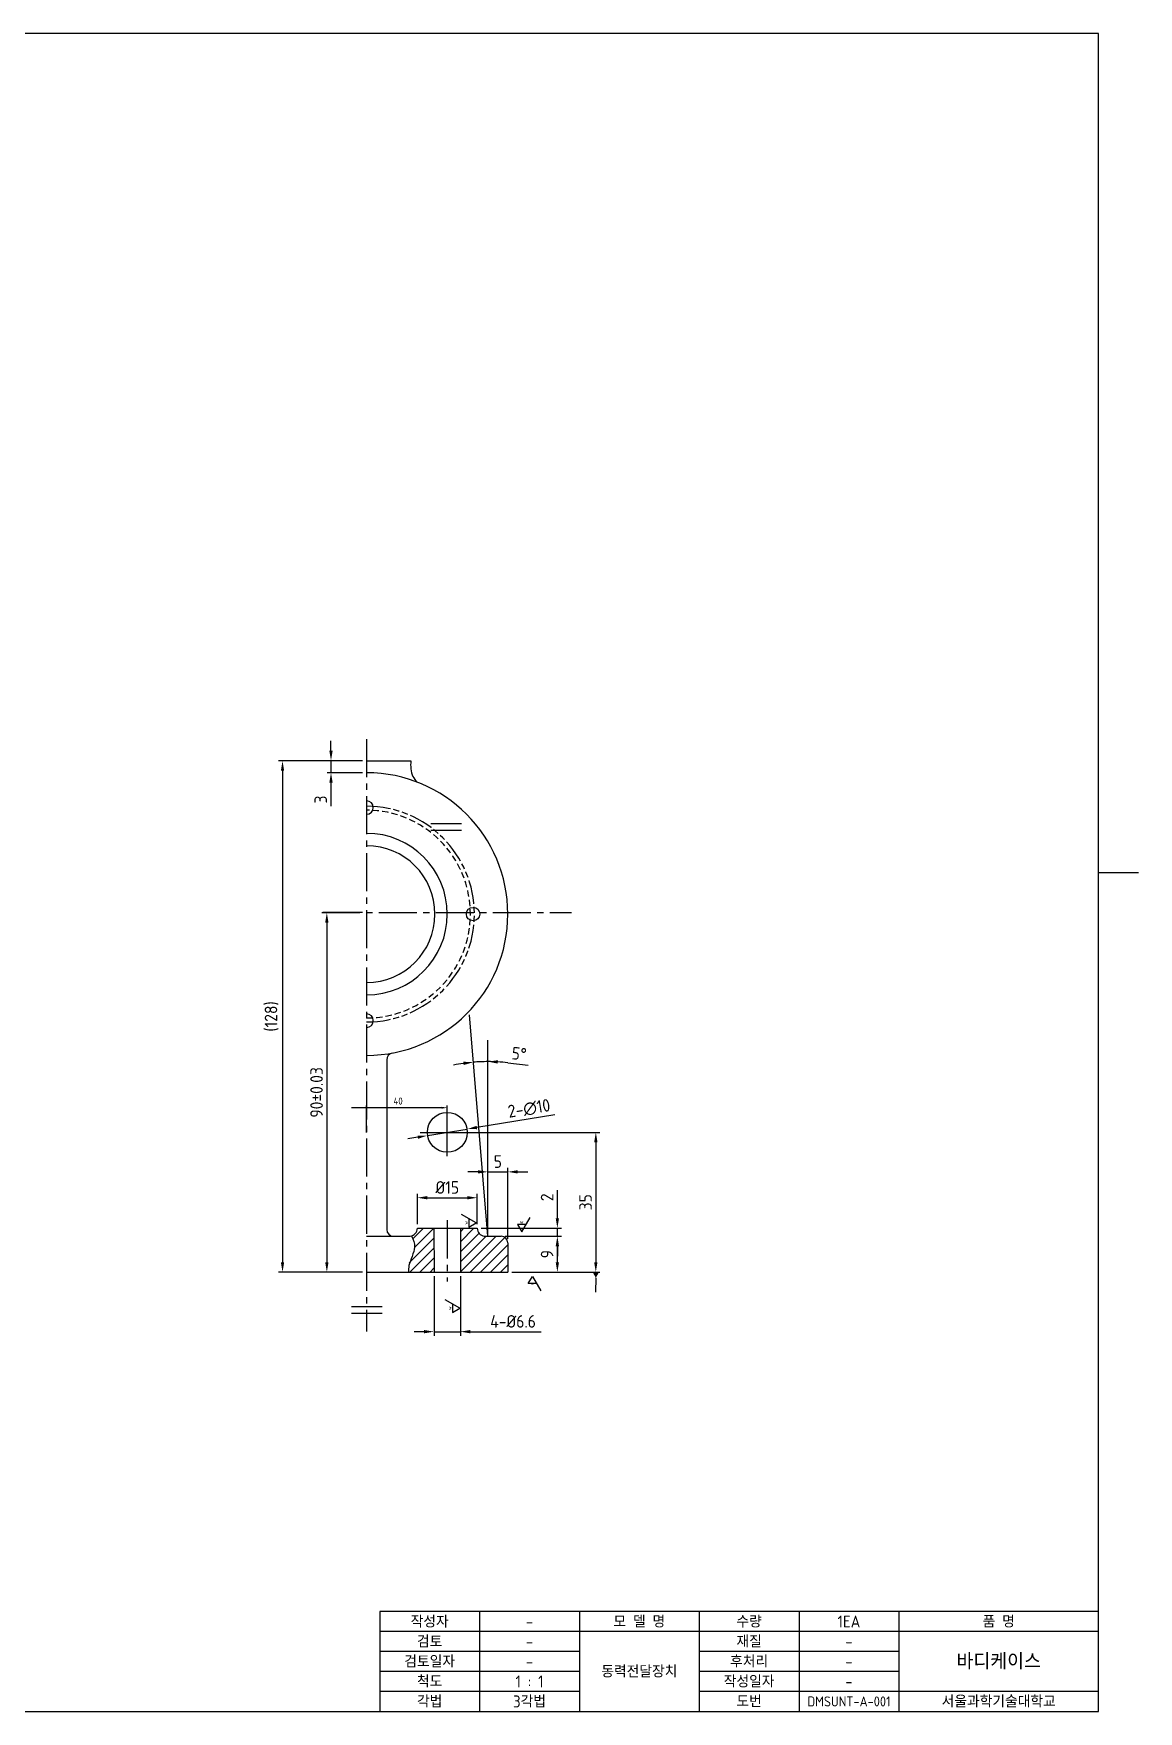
# Model space of a CAD drawing. Header units: millimetres. Extents: x 0 to 1832, y -442 to 895.
# Drawn here: x 327.3 to 604, y 10 to 430 of the extents above; entities that cross this region are included whole.
import ezdxf
from ezdxf.enums import TextEntityAlignment as Align

# ---------------------------------------------------------------- set-up
doc = ezdxf.new("R2010")
doc.units = ezdxf.units.MM
for name, pattern in [('AM_ISO09W050', [22.5, 12, -1.5, 3, -1.5, 3, -1.5]), ('CENTER2', [28.575000000000003, 19.05, -3.175, 3.175, -3.175]), ('HIDDEN2', [4.762499999999999, 3.175, -1.5875])]:
    doc.linetypes.add(name, pattern=pattern)
for name, color, linetype in [('2점쇄선', 1, 'AM_ISO09W050'), ('가는선', 1, 'Continuous'), ('문자', 2, 'Continuous'), ('숨은선', 2, 'HIDDEN2'), ('외형선', 3, 'Continuous'), ('윤곽선', 4, 'Continuous'), ('중심선', 1, 'CENTER2'), ('치수문자', 2, 'Continuous')]:
    doc.layers.add(name, color=color, linetype=linetype)
doc.styles.get("Standard").update_dxf_attribs({"font": 'ISOCP.SHX', "bigfont": 'WHGTXT.SHX'})
doc.dimstyles.new('KS', dxfattribs={"dimtxt": 3.15, "dimasz": 2.5, "dimexe": 1, "dimexo": 1, "dimgap": 1, "dimtad": 1, "dimzin": 12, "dimdsep": 46, "dimtxsty": 'Standard', "dimcen": 0, "dimclrd": 1, "dimclre": 1, "dimclrt": 2, "dimadec": 0, "dimazin": 0, "dimtfac": 1, "dimtmove": 0, "dimatfit": 3, "dimfxl": 1, "dimarcsym": 0})

# ---------------------------------------------------------------- blocks, each defined once
blk = doc.blocks.new('*D139')
at = {"layer": 'Defpoints', "color": 0, "transparency": 16777216}
for p in [(410.699407408687, 247.9598172810133), (401.7831590416869, 244.9598172810133), (410.699407408687, 244.9598172810133)]:
    blk.add_point(p, dxfattribs=at)
at = {"layer": '외형선', "color": 1, "linetype": 'ByBlock', "lineweight": -2, "transparency": 16777216}
for p, q in [((401.7831590416869, 250.4598172810133), (401.7831590416869, 252.9598172810133)), ((409.699407408687, 247.9598172810133), (400.7831590416869, 247.9598172810133)), ((401.7831590416869, 247.9598172810133), (401.7831590416869, 244.9598172810133)), ((409.699407408687, 244.9598172810133), (400.7831590416869, 244.9598172810133)), ((401.7831590416869, 242.4598172810133), (401.7831590416869, 236.5693400088658))]:
    blk.add_line(p, q, dxfattribs=at)
at = {"layer": '외형선', "color": 1, "transparency": 16777216}
for points in [[(401.3664923750202, 250.4598172810133), (402.1998257083536, 250.4598172810133), (401.7831590416869, 247.9598172810133)], [(401.3664923750202, 242.4598172810133), (402.1998257083536, 242.4598172810133), (401.7831590416869, 244.9598172810133)]]:
    blk.add_solid(points, dxfattribs=at)
at = {"layer": '외형선', "color": 2, "transparency": 16777216, "insert": (399.2081590416869, 238.2645786449394), "char_height": 3.15, "attachment_point": 5, "rotation": 90}
blk.add_mtext('3', dxfattribs=at)
blk = doc.blocks.new('_DotSmall')
at = {"color": 0, "linetype": 'ByBlock', "const_width": 0.5}
blk.add_lwpolyline([(-0.0625, 0, 1), (0.0625, 0, 1)], format="xyb", close=True, dxfattribs=at)
blk = doc.blocks.new('*D140')
at = {"layer": 'Defpoints', "color": 0, "transparency": 16777216}
for p in [(410.699407408687, 247.9598172810133), (389.645362131989, 119.9598172810133), (410.699407408687, 119.9598172810133)]:
    blk.add_point(p, dxfattribs=at)
at = {"layer": '외형선', "color": 1, "linetype": 'ByBlock', "lineweight": -2, "transparency": 16777216}
for p, q in [((409.699407408687, 247.9598172810133), (388.645362131989, 247.9598172810133)), ((389.645362131989, 245.4598172810133), (389.645362131989, 122.4598172810133)), ((409.699407408687, 119.9598172810133), (388.645362131989, 119.9598172810133))]:
    blk.add_line(p, q, dxfattribs=at)
at = {"layer": '외형선', "color": 1, "transparency": 16777216}
for points in [[(389.2286954653223, 245.4598172810133), (390.0620287986557, 245.4598172810133), (389.645362131989, 247.9598172810133)], [(389.2286954653223, 122.4598172810133), (390.0620287986557, 122.4598172810133), (389.645362131989, 119.9598172810133)]]:
    blk.add_solid(points, dxfattribs=at)
at = {"layer": '외형선', "color": 2, "transparency": 16777216, "insert": (386.9128621319889, 183.9598172810132), "char_height": 3.15, "attachment_point": 5, "rotation": 90}
blk.add_mtext('(128)', dxfattribs=at)
blk = doc.blocks.new('*D141')
at = {"layer": 'Defpoints', "color": 0, "transparency": 16777216}
for p in [(410.699407408687, 209.9571857020659), (400.7430813640885, 119.9598172810134), (410.699407408687, 119.9598172810134)]:
    blk.add_point(p, dxfattribs=at)
at = {"layer": '외형선', "color": 1, "linetype": 'ByBlock', "lineweight": -2, "transparency": 16777216}
for p, q in [((409.699407408687, 209.9571857020659), (399.7430813640885, 209.9571857020659)), ((400.7430813640885, 207.4571857020659), (400.7430813640885, 122.4598172810134)), ((409.699407408687, 119.9598172810134), (399.7430813640885, 119.9598172810134))]:
    blk.add_line(p, q, dxfattribs=at)
at = {"layer": '외형선', "color": 1, "transparency": 16777216}
for points in [[(400.3264146974218, 207.4571857020659), (401.1597480307552, 207.4571857020659), (400.7430813640885, 209.9571857020659)], [(400.3264146974219, 122.4598172810134), (401.1597480307552, 122.4598172810134), (400.7430813640885, 119.9598172810134)]]:
    blk.add_solid(points, dxfattribs=at)
at = {"layer": '외형선', "color": 2, "transparency": 16777216, "insert": (398.1680813640884, 164.9585014915395), "char_height": 3.15, "attachment_point": 5, "rotation": 90}
blk.add_mtext('90%%P0.03', dxfattribs=at)
blk = doc.blocks.new('*D142')
at = {"layer": 'Defpoints', "color": 0, "transparency": 16777216}
for p in [(438.4088810928972, 138.5882591261239), (423.4109863560551, 130.9650804389079), (438.4088810928972, 130.9650804389079)]:
    blk.add_point(p, dxfattribs=at)
at = {"layer": '외형선', "color": 1, "linetype": 'ByBlock', "lineweight": -2, "transparency": 16777216}
for p, q in [((423.4109863560551, 131.9650804389079), (423.4109863560551, 139.5882591261239)), ((438.4088810928972, 131.9650804389079), (438.4088810928972, 139.5882591261239)), ((425.9109863560551, 138.5882591261239), (435.9088810928972, 138.5882591261239))]:
    blk.add_line(p, q, dxfattribs=at)
at = {"layer": '외형선', "color": 1, "transparency": 16777216}
for points in [[(425.9109863560551, 139.0049257927906), (425.9109863560551, 138.1715924594573), (423.4109863560551, 138.5882591261239)], [(435.9088810928972, 139.0049257927906), (435.9088810928972, 138.1715924594573), (438.4088810928972, 138.5882591261239)]]:
    blk.add_solid(points, dxfattribs=at)
at = {"layer": '외형선', "color": 2, "transparency": 16777216, "insert": (430.9099337244762, 141.1632591261239), "char_height": 3.15, "attachment_point": 5}
blk.add_mtext('%%C15', dxfattribs=at)
blk = doc.blocks.new('*D143')
at = {"layer": 'Defpoints', "color": 0, "transparency": 16777216}
for p in [(444.3836179350027, 128.9608699125922), (458.4678545049408, 128.9608699125922), (446.0678284613186, 119.9598172810133)]:
    blk.add_point(p, dxfattribs=at)
at = {"layer": '외형선', "color": 1, "linetype": 'ByBlock', "lineweight": -2, "transparency": 16777216}
for p, q in [((445.3836179350027, 128.9608699125922), (459.4678545049408, 128.9608699125922)), ((458.4678545049408, 122.4598172810133), (458.4678545049408, 126.4608699125922)), ((447.0678284613186, 119.9598172810133), (459.4678545049408, 119.9598172810133))]:
    blk.add_line(p, q, dxfattribs=at)
at = {"layer": '외형선', "color": 1, "transparency": 16777216}
for points in [[(458.0511878382741, 126.4608699125922), (458.8845211716075, 126.4608699125922), (458.4678545049408, 128.9608699125922)], [(458.0511878382741, 122.4598172810133), (458.8845211716075, 122.4598172810133), (458.4678545049408, 119.9598172810133)]]:
    blk.add_solid(points, dxfattribs=at)
at = {"layer": '외형선', "color": 2, "transparency": 16777216, "insert": (455.8928545049407, 124.4603435968026), "char_height": 3.15, "attachment_point": 5, "rotation": 90}
blk.add_mtext('9', dxfattribs=at)
blk = doc.blocks.new('*D144')
at = {"layer": 'Defpoints', "color": 0, "transparency": 16777216}
for p in [(438.4088810928975, 130.965080438908), (444.3836179350027, 128.9608699125922), (458.4678545049398, 128.9608699125922)]:
    blk.add_point(p, dxfattribs=at)
at = {"layer": '외형선', "color": 1, "linetype": 'ByBlock', "lineweight": -2, "transparency": 16777216}
for p, q in [((458.4678545049398, 133.465080438908), (458.4678545049398, 140.4521685294592)), ((439.4088810928975, 130.965080438908), (459.4678545049398, 130.965080438908)), ((458.4678545049398, 128.9608699125922), (458.4678545049398, 130.965080438908)), ((445.3836179350027, 128.9608699125922), (459.4678545049398, 128.9608699125922)), ((458.4678545049399, 126.4608699125922), (458.4678545049399, 123.9608699125922))]:
    blk.add_line(p, q, dxfattribs=at)
at = {"layer": '외형선', "color": 1, "transparency": 16777216}
for points in [[(458.0511878382731, 133.465080438908), (458.8845211716065, 133.465080438908), (458.4678545049398, 130.965080438908)], [(458.0511878382732, 126.4608699125922), (458.8845211716065, 126.4608699125922), (458.4678545049398, 128.9608699125922)]]:
    blk.add_solid(points, dxfattribs=at)
at = {"layer": '외형선', "color": 2, "transparency": 16777216, "insert": (455.8925444655696, 138.6875804389078), "char_height": 3.15, "attachment_point": 5, "rotation": 90}
blk.add_mtext('2', dxfattribs=at)
blk = doc.blocks.new('*D145')
at = {"layer": 'Defpoints', "color": 0, "transparency": 16777216}
for p in [(435.8450629519114, 155.7610456009978), (425.974804497041, 154.155431066292)]:
    blk.add_point(p, dxfattribs=at)
at = {"layer": '외형선', "color": 1, "linetype": 'ByBlock', "lineweight": -2, "transparency": 16777216}
for p, q in [((425.974804497041, 154.155431066292), (435.8450629519114, 155.7610456009978)), ((457.8064289147209, 159.3335445941199), (438.312627565629, 156.1624492346742)), ((423.5072398833233, 153.7540274326155), (421.0396752696058, 153.3526237989391))]:
    blk.add_line(p, q, dxfattribs=at)
at = {"layer": '외형선', "color": 1, "transparency": 16777216}
for points in [[(438.2457269600163, 156.5737100036272), (438.3795281712418, 155.7511884657213), (435.8450629519114, 155.7610456009978)], [(423.4403392777106, 154.1652882015684), (423.5741404889361, 153.3427666636626), (425.974804497041, 154.155431066292)]]:
    blk.add_solid(points, dxfattribs=at)
at = {"layer": '외형선', "color": 2, "transparency": 16777216, "insert": (451.3905970410261, 160.8990301946964), "char_height": 3.15, "attachment_point": 5, "rotation": 9.239486480181306}
blk.add_mtext('2-∅10', dxfattribs=at)
blk = doc.blocks.new('*D147')
at = {"layer": 'Defpoints', "color": 0, "transparency": 16777216}
for p in [(427.5876530227218, 119.9598172810133), (434.1922144262306, 119.9598172810133), (427.5876530227218, 105.060845277103)]:
    blk.add_point(p, dxfattribs=at)
at = {"layer": '외형선', "color": 1, "linetype": 'ByBlock', "lineweight": -2, "transparency": 16777216}
for p, q in [((427.5876530227218, 118.9598172810133), (427.5876530227218, 104.060845277103)), ((434.1922144262306, 118.9598172810133), (434.1922144262306, 104.060845277103)), ((425.0876530227218, 105.060845277103), (422.5876530227218, 105.060845277103)), ((427.5876530227218, 105.060845277103), (434.1922144262306, 105.060845277103)), ((436.6922144262306, 105.060845277103), (454.4474373593015, 105.060845277103))]:
    blk.add_line(p, q, dxfattribs=at)
at = {"layer": '외형선', "color": 1, "transparency": 16777216}
for points in [[(425.0876530227218, 105.4775119437697), (425.0876530227218, 104.6441786104363), (427.5876530227218, 105.060845277103)], [(436.6922144262306, 105.4775119437697), (436.6922144262306, 104.6441786104363), (434.1922144262306, 105.060845277103)]]:
    blk.add_solid(points, dxfattribs=at)
at = {"layer": '외형선', "color": 2, "transparency": 16777216, "insert": (447.3843074380416, 107.635845277103), "char_height": 3.15, "attachment_point": 5}
blk.add_mtext('4-%%C6.6', dxfattribs=at)
blk = doc.blocks.new('*D148')
at = {"layer": 'Defpoints', "color": 0, "transparency": 16777216}
for p in [(430.9099337244764, 154.9582383336449), (446.0678284613186, 119.9598172810133), (468.1041948038599, 119.9598172810133)]:
    blk.add_point(p, dxfattribs=at)
at = {"layer": '외형선', "color": 1, "linetype": 'ByBlock', "lineweight": -2, "transparency": 16777216}
for p, q in [((431.9099337244764, 154.9582383336449), (469.1041948038599, 154.958238333645)), ((468.1041948038599, 152.458238333645), (468.1041948038599, 122.4598172810133)), ((447.0678284613186, 119.9598172810133), (469.1041948038599, 119.9598172810133))]:
    blk.add_line(p, q, dxfattribs=at)
at = {"layer": '외형선', "color": 1, "transparency": 16777216}
for points in [[(467.6875281371932, 152.458238333645), (468.5208614705265, 152.458238333645), (468.1041948038599, 154.958238333645)], [(467.6875281371932, 122.4598172810133), (468.5208614705266, 122.4598172810133), (468.1041948038599, 119.9598172810133)]]:
    blk.add_solid(points, dxfattribs=at)
at = {"layer": '외형선', "color": 2, "transparency": 16777216, "insert": (465.5291948038598, 137.459027807329), "char_height": 3.15, "attachment_point": 5, "rotation": 90}
blk.add_mtext('35', dxfattribs=at)
blk = doc.blocks.new('_DatumFilled')
at = {"color": 0, "linetype": 'ByBlock'}
blk.add_solid([(0, 0.57735027), (-1, 0), (0, -0.57735027)], dxfattribs=at)
blk = doc.blocks.new('표면거칠기')
at = {"layer": '외형선'}
for p, q in [((7.5, 0), (-7.5, 0)), ((-7.5, 0), (0, -12.99038105676658)), ((0, -12.99038105676658), (15, 12.99038105676658))]:
    blk.add_line(p, q, dxfattribs=at)
blk.add_attdef('표면거칠기', text='', height=6.5).set_placement((0, 0), align=Align.BOTTOM_CENTER)
blk = doc.blocks.new('*D255')
at = {"layer": 'Defpoints', "color": 0, "transparency": 16777216}
for p in [(436.4371779534335, 184.3825344425887), (441.0678284613184, 178.0354804846537), (438.6407529031738, 172.5895711394358), (441.0678284613184, 128.9608699125922), (441.0678284613184, 128.9608699125922)]:
    blk.add_point(p, dxfattribs=at)
at = {"layer": '외형선', "color": 1, "linetype": 'ByBlock', "lineweight": -2, "transparency": 16777216}
blk.add_line((446.0596383586227, 172.3709620624057), (451.1759227715632, 171.782630688176), dxfattribs=at)
for start, end in [(98.05467093492973, 101.3331969508956), (90, 94.7761449189639), (83.44026043729863, 90), (83.44294796806834, 86.72147398403416)]:
    blk.add_arc((441.0678284613184, 128.9608699125922), 43.69615848682961, start, end, dxfattribs=at)
at = {"layer": '외형선', "color": 1, "transparency": 16777216}
for points in [[(434.8986560456112, 172.6400154215236), (434.9917695216973, 171.811900498934), (437.429557551423, 172.5052983884873)], [(443.5548858968841, 172.1690156707886), (443.5787247583021, 173.0020079595469), (441.0678284613183, 172.6570283994218)]]:
    blk.add_solid(points, dxfattribs=at)
at = {"layer": '외형선', "color": 2, "transparency": 16777216, "insert": (448.9119462522078, 174.634938581761), "char_height": 3.15, "attachment_point": 5, "rotation": 353.44026043729866}
blk.add_mtext('5°', dxfattribs=at)
blk = doc.blocks.new('*D256')
at = {"layer": 'Defpoints', "color": 0, "transparency": 16777216}
for p in [(446.0678284613183, 145.0623430126906), (441.0678284613184, 128.9608699125922), (446.0678284613183, 127.2766593862764)]:
    blk.add_point(p, dxfattribs=at)
at = {"layer": '가는선', "color": 1, "linetype": 'ByBlock', "lineweight": -2, "transparency": 16777216}
for p, q in [((438.5678284613184, 145.0623430126906), (436.0678284613184, 145.0623430126906)), ((441.0678284613184, 129.9608699125922), (441.0678284613184, 146.0623430126906)), ((441.0678284613184, 145.0623430126906), (446.0678284613183, 145.0623430126906)), ((446.0678284613183, 128.2766593862764), (446.0678284613183, 146.0623430126906)), ((448.5678284613183, 145.0623430126906), (451.0678284613183, 145.0623430126906))]:
    blk.add_line(p, q, dxfattribs=at)
at = {"layer": '가는선', "color": 1, "transparency": 16777216}
for points in [[(438.5678284613184, 145.4790096793573), (438.5678284613184, 144.645676346024), (441.0678284613184, 145.0623430126906)], [(448.5678284613183, 145.4790096793573), (448.5678284613183, 144.645676346024), (446.0678284613183, 145.0623430126906)]]:
    blk.add_solid(points, dxfattribs=at)
at = {"layer": '가는선', "color": 2, "transparency": 16777216, "insert": (443.5678284613183, 147.6373430126906), "char_height": 3.15, "attachment_point": 5}
blk.add_mtext('5', dxfattribs=at)

msp = doc.modelspace()

# ---------------------------------------------------------------- hatches: boundary and pattern name
at = {"layer": '외형선'}
h = msp.add_hatch(dxfattribs=at)
h.set_pattern_fill('ANSI31', color=1, scale=0.5614035087719298)
h.set_pattern_definition([(45, (169.8470297451871, 77.49071735749668), (-1.260386824009706, 1.260386824009706), [])])
edge = h.paths.add_edge_path()
edge.add_spline(control_points=[(421.2170790295374, 120.0107783974753), (421.1735438433966, 120.5359504502746), (421.2472830757904, 122.4847597902696), (423.2860475745688, 125.8636105834308), (422.4122400922952, 128.1132391990427), (421.9107078063253, 129.0118310290521)], knot_values=[3.068197212755919, 3.068197212755919, 3.068197212755919, 3.068197212755919, 5.91935063378866, 13.71740431644898, 18.93041923345143, 18.93041923345143, 18.93041923345143, 18.93041923345143], degree=3, periodic=0)
edge.add_line((421.2201339033685, 119.9598172810133), (427.5676530227219, 119.9598172810133))
edge.add_line((427.5676530227219, 119.9598172810133), (427.5676530227219, 130.9650804389079))
edge.add_line((427.5676530227219, 130.9650804389079), (423.3209863560551, 130.9650804389079))
edge.add_arc((421.3381683331232, 130.9215573268206), 1.983295634379642, -73.37327380429417, 1.2574478480947278, ccw=False)
h.paths.add_polyline_path([(446.0578284613184, 119.9598172810133), (446.0578284613183, 127.2766593862763, 0.4142135623730929), (444.3736179350025, 128.9608699125921), (440.1630916192129, 128.9608699125922, -0.3768615758719912), (438.4788810928973, 130.9650804389079), (434.1922144262306, 130.9650804389079), (434.1922144262306, 119.9598172810133)])

# ---------------------------------------------------------------- linework, layer by layer
at = {"layer": '2점쇄선', "ltscale": 0.5}
msp.add_arc((410.6994074086868, 209.5913962283817), 27, 270, 90, dxfattribs=at)
at = {"layer": '가는선'}
for p, q in [((426.7690389331164, 232.2881959202138), (434.4661183063413, 232.2881959202138)), ((426.7690389331164, 230.603985393898), (434.4661183063413, 230.603985393898)), ((441.0678284613184, 128.9608699125922), (441.0678284613184, 178.0354804846538)), ((468.104194803859, 118.5563085090835), (468.0626010692067, 114.9414708520738)), ((406.9039509345558, 111.3829694881009), (414.6010303077807, 111.3829694881009)), ((406.9039509345558, 109.6987589617851), (414.6010303077807, 109.6987589617851)), ((438.9999999999999, 34.99999999999997), (438.9999999999999, 9.999999999999986)), ((463.9999999999999, 34.99999999999997), (463.9999999999999, 9.999999999999986)), ((493.9999999999999, 35), (493.9999999999998, 9.999999999999986)), ((518.9999999999999, 35), (518.9999999999999, 9.999999999999986)), ((543.9999999999999, 35), (543.9999999999999, 10)), ((593.9999999999999, 30), (413.9999999999999, 29.99999999999997)), ((463.9999999999999, 24.99999999999999), (413.9999999999999, 24.99999999999997)), ((544, 25), (493.9999999999998, 25)), ((463.9999999999999, 19.99999999999999), (413.9999999999999, 19.99999999999997)), ((544, 20), (493.9999999999998, 19.99999999999999)), ((463.9999999999999, 14.99999999999999), (413.9999999999999, 14.99999999999997)), ((593.9999999999999, 15), (493.9999999999998, 14.99999999999999))]:
    msp.add_line(p, q, dxfattribs=at)
msp.add_open_spline([(421.9207078063253, 129.0118310290521), (422.4222400922952, 128.1132391990427), (423.2960475745688, 125.8636105834308), (421.2572830757904, 122.4847597902696), (421.1835438433966, 120.5359504502746), (421.2270790295374, 120.0107783974753)], degree=3, knots=[3.068197212755919, 3.068197212755919, 3.068197212755919, 3.068197212755919, 8.281212129758373, 16.07926581241869, 18.93041923345143, 18.93041923345143, 18.93041923345143, 18.93041923345143], dxfattribs=at)
at = {"layer": '숨은선', "ltscale": 0.5}
msp.add_arc((410.6994074086868, 209.5913962283817), 26, 270, 90, dxfattribs=at)
at = {"layer": '외형선'}
for p, q in [((410.6994074086868, 247.9598172810132), (421.7435143969849, 247.9598172810132)), ((594, 220), (604, 220)), ((441.0678284613184, 128.9608699125922), (436.4371779534334, 184.3825344425887)), ((415.7520389876341, 173.1380792796262), (415.7520389876341, 130.6450804389079)), ((423.4109863560552, 130.9650804389079), (438.4088810928973, 130.9650804389079)), ((423.4109863560552, 130.9650804389079), (423.4109863560552, 130.9650804389079)), ((427.5776530227218, 130.9650804389079), (427.5876530227218, 119.9598172810133)), ((434.2022144262306, 130.9650804389079), (434.1922144262306, 119.9598172810133)), ((438.4088810928973, 130.9650804389079), (438.4088810928973, 130.9650804389079)), ((410.6994074086867, 128.9608699125922), (421.6467758297394, 128.9608699125922)), ((440.173091619213, 128.9608699125922), (444.3836179350025, 128.9608699125922)), ((446.0678284613183, 127.2766593862764), (446.0678284613184, 119.9598172810133)), ((410.6994074086868, 119.9598172810133), (446.0678284613184, 119.9598172810133)), ((593.9999999999999, 35), (413.9999999999999, 34.99999999999997)), ((413.9999999999999, 34.99999999999997), (413.9999999999999, 9.999999999999972))]:
    msp.add_line(p, q, dxfattribs=at)
at = {"layer": '외형선', "color": 1}
for p, q in [((429.5064249525464, 161.1224159778129), (406.8938230536657, 161.1224159778129)), ((410.6994074086867, 154.9396418424168), (410.6994074086867, 161.6838194865848)), ((430.9099337244762, 154.9396418424168), (430.9099337244762, 161.6838194865848))]:
    msp.add_line(p, q, dxfattribs=at)
at = {"layer": '외형선'}
for centre, radius in [((437.3660740753535, 209.5913962283817), 1.684210526315789), ((430.9099337244762, 154.9582383336449), 5)]:
    msp.add_circle(centre, radius, dxfattribs=at)
for centre, radius, start, end in [((410.6994074086868, 209.5913962283817), 35.36842105263158, 270, 90), ((410.6994074086868, 236.2580628950484), 1.684210526315789, 270, 90), ((410.6994074086868, 209.5913962283817), 20.21052631578947, 270, 90), ((410.6994074086868, 209.5913962283817), 17.12280701754386, 270, 90), ((410.6994074086868, 182.924729561715), 1.684210526315789, 270, 90), ((417.4362495139499, 173.1380792796262), 1.684210526315789, 100.4756816963902, 180), ((417.4362495139499, 130.6450804389079), 1.684210526315789, 180, 270), ((421.3579836172937, 130.9936601385187), 2.05320165706921, 278.0857256095919, 359.2024411994955), ((440.4618838316587, 130.9936601385187), 2.053201657069236, 180.7975588005046, 261.9142743904096), ((444.3836179350025, 127.2766593862763), 1.684210526315789, 0, 90)]:
    msp.add_arc(centre, radius, start, end, dxfattribs=at)
msp.add_spline([(421.7435143969849, 247.9598172810132), (422.2882509979615, 244.0501918078789), (423.3267136511167, 242.6288952986219)], degree=3, dxfattribs=at)
at = {"layer": '외형선', "color": 1}
msp.add_solid([(429.5064249525464, 161.3563341064679), (429.5064249525464, 160.8884978491579), (430.9099337244762, 161.1224159778129)], dxfattribs=at)
at = {"layer": '윤곽선'}
msp.add_lwpolyline([(10, 10), (594, 10), (594, 430), (10, 430)], close=True, dxfattribs=at)
at = {"layer": '중심선', "ltscale": 0.5}
for p, q in [((410.6994074086867, 253.4106230575944), (410.6994074086867, 105.1124987120232)), ((399.4649115201598, 209.9571857020658), (462.0417078545105, 209.9571857020658)), ((430.8899337244762, 132.9326633872419), (430.8899337244762, 117.655491189597))]:
    msp.add_line(p, q, dxfattribs=at)
at = {"layer": '중심선'}
for p, q in [((430.9099337244762, 149.0192124894608), (430.9099337244762, 159.9994459801596)), ((424.0799961090059, 154.9396418424168), (437.7398713399465, 154.9396418424168))]:
    msp.add_line(p, q, dxfattribs=at)

# ---------------------------------------------------------------- block references
at = {"layer": '가는선', "xscale": 1.403508771929824, "yscale": 1.403508771929824, "zscale": 1.403508771929824, "rotation": 90}
msp.add_blockref('_DatumFilled', (468.104194803859, 119.9598172810133), dxfattribs=at)
at = {"layer": '치수문자', "xscale": 0.1403508771929824, "yscale": 0.1403508771929824, "zscale": 0.1403508771929824, "rotation": 90}
for p in [(436.3068116484904, 132.312641245502), (432.2196503719506, 110.9299087376751)]:
    msp.add_blockref('표면거칠기', p, dxfattribs=at).add_auto_attribs({'표면거칠기': 'w'})
at = {"layer": '치수문자', "xscale": 0.1403508771929824, "yscale": 0.1403508771929824, "zscale": 0.1403508771929824}
msp.add_blockref('표면거칠기', (449.5347285870707, 131.8491400813979), dxfattribs=at).add_auto_attribs({'표면거칠기': 'w'})
at = {"layer": '치수문자'}
ref = msp.add_blockref('표면거칠기', (452.2332102550637, 117.0850581272936), dxfattribs=dict(at, xscale=-0.1403508771929824, yscale=0.1403508771929824, zscale=0.1403508771929824, rotation=180))
ref.add_attrib('표면거칠기', 'x', dxfattribs={"layer": '0', "height": 0.9122807017543859}).set_placement((452.2332102550637, 116.4464616360655), align=Align.BOTTOM_CENTER)

# ---------------------------------------------------------------- texts
at = {"layer": '문자', "attachment_point": 5}
for s, width, insert, char_height in [('작성자', 25, (426.4999999999999, 32.49999999999997), 3), ('모 델 명', 30, (478.9999999999999, 32.49999999999999), 3), ('수량', 25, (506.4999999999999, 32.5), 3), ('1EA', 25, (531.4999999999999, 32.5), 3), ('품 명', 50, (568.9999999999999, 32.5), 3), ('-', 25, (451.4999999999999, 32.49999999999997), 3), ('검토', 25, (426.4999999999999, 27.49999999999997), 3), ('-', 25, (451.4999999999999, 27.49999999999997), 3), ('재질', 25, (506.4999999999999, 27.49999999999999), 3), ('-', 25, (531.4999999999999, 27.5), 3), ('검토일자', 25, (426.4999999999999, 22.49999999999997), 3), ('-', 25, (451.4999999999999, 22.49999999999997), 3), ('동력전달장치', 29.99999999999994, (478.9999999999999, 19.99999999999999), 3), ('후처리', 25, (506.4999999999999, 22.49999999999999), 3), ('-', 25, (531.4999999999999, 22.5), 3), ('바디케이스', 50, (568.9999999999999, 22.5), 4), ('척도', 25, (426.4999999999999, 17.49999999999997), 3), ('1 : 1', 25, (451.4999999999999, 17.49999999999999), 3), ('작성일자', 25, (506.4999999999999, 17.49999999999999), 3), ('-', 25, (531.4999999999999, 17.49999999999999), 3), ('각법', 25, (426.4999999999999, 12.49999999999997), 3), ('3각법', 25, (451.4999999999999, 12.49999999999999), 3), ('도번', 25, (506.4999999999999, 12.49999999999997), 3), ('DMSUNT-A-001', 25, (531.4999999999999, 12.49999999999999), 2.5), ('서울과학기술대학교', 50, (568.9999999999999, 12.5), 3)]:
    msp.add_mtext_dynamic_manual_height_columns(s, width=width, gutter_width=15, heights=[0], dxfattribs=dict(at, insert=insert, char_height=char_height))
at = {"layer": '외형선', "color": 2, "insert": (418.5945314317402, 162.7889082339856), "char_height": 1.768421052631579, "attachment_point": 5}
msp.add_mtext('40', dxfattribs=at)

# ---------------------------------------------------------------- dimensions: what is measured, and where the dimension line sits
at = {"layer": '가는선'}
dim = msp.add_linear_dim(base=(446.0678284613183, 145.0623430126906), p1=(441.0678284613184, 128.9608699125922), p2=(446.0678284613183, 127.2766593862764), dimstyle='KS', override={"dimarcsym": 1}, dxfattribs=at)
dim.commit()
dim.dimension.update_dxf_attribs({"geometry": '*D256', "text_midpoint": (443.5678284613183, 147.6373430126906)})
at = {"layer": '외형선'}
for base, p1, p2, picture, middle in [((401.7831590416869, 244.9598172810133), (410.6994074086868, 247.9598172810132), (410.6994074086868, 244.9598172810132), '*D139', (399.2081590416869, 238.2645786449394)), ((468.1041948038599, 119.9598172810133), (430.9099337244762, 154.9582383336449), (446.0678284613184, 119.9598172810133), '*D148', (465.5291948038598, 137.459027807329)), ((458.4678545049408, 128.9608699125922), (446.0678284613184, 119.9598172810133), (444.3836179350025, 128.9608699125922), '*D143', (455.8928545049407, 124.4603435968026))]:
    dim = msp.add_linear_dim(base=base, p1=p1, p2=p2, angle=90, dimstyle='KS', override={"dimldrblk": 'DotSmall', "dimarcsym": 1}, dxfattribs=at)
    dim.commit()
    dim.dimension.update_dxf_attribs({"geometry": picture, "text_midpoint": middle})
for base, p1, p2, text, picture, middle in [((389.645362131989, 119.9598172810133), (410.6994074086867, 247.9598172810132), (410.6994074086868, 119.9598172810133), '(<>)', '*D140', (386.9128621319889, 183.9598172810132)), ((400.7430813640885, 119.9598172810134), (410.6994074086867, 209.9571857020658), (410.6994074086867, 119.9598172810133), '<>%%P0.03', '*D141', (398.1680813640884, 164.9585014915395))]:
    dim = msp.add_linear_dim(base=base, p1=p1, p2=p2, angle=90, text=text, dimstyle='KS', override={"dimldrblk": 'DotSmall', "dimarcsym": 1}, dxfattribs=at)
    dim.commit()
    dim.dimension.update_dxf_attribs({"geometry": picture, "text_midpoint": middle})
dim = msp.add_angular_dim_2l(base=(438.6407529031738, 172.5895711394358), line1=((441.0678284613184, 128.9608699125922), (441.0678284613184, 178.0354804846538)), line2=((441.0678284613184, 128.9608699125922), (436.4371779534334, 184.3825344425887)), dimstyle='KS', override={"dimarcsym": 1}, dxfattribs=at)
dim.commit()
dim.dimension.update_dxf_attribs({"geometry": '*D255', "text_midpoint": (448.9119462522078, 174.634938581761)})
dim = msp.add_diameter_dim_2p(p1=(425.974804497041, 154.155431066292), p2=(435.8450629519114, 155.7610456009978), text='2-<>', dimstyle='KS', override={"dimldrblk": 'DotSmall', "dimarcsym": 1}, dxfattribs=at)
dim.commit()
dim.dimension.update_dxf_attribs({"geometry": '*D145', "text_midpoint": (451.8040925640847, 158.3571326256959), "dimtype": 163})
dim = msp.add_linear_dim(base=(438.4088810928972, 138.5882591261239), p1=(423.4109863560551, 130.9650804389079), p2=(438.4088810928972, 130.9650804389079), text='%%C<>', dimstyle='KS', override={"dimldrblk": 'DotSmall', "dimarcsym": 1}, dxfattribs=at)
dim.commit()
dim.dimension.update_dxf_attribs({"geometry": '*D142', "text_midpoint": (430.9099337244762, 141.1632591261239)})
dim = msp.add_linear_dim(base=(458.4678545049398, 128.9608699125922), p1=(438.4088810928973, 130.9650804389079), p2=(444.3836179350025, 128.9608699125922), angle=90, dimstyle='KS', override={"dimldrblk": 'DotSmall', "dimarcsym": 1}, dxfattribs=at)
dim.commit()
dim.dimension.update_dxf_attribs({"geometry": '*D144', "text_midpoint": (458.4678545049397, 138.6875804389078), "dimtype": 160})
dim = msp.add_linear_dim(base=(427.5876530227218, 105.060845277103), p1=(434.1922144262306, 119.9598172810133), p2=(427.5876530227218, 119.9598172810133), text='4-%%C<>', dimstyle='KS', override={"dimldrblk": 'DotSmall', "dimarcsym": 1}, dxfattribs=at)
dim.commit()
dim.dimension.update_dxf_attribs({"geometry": '*D147', "text_midpoint": (447.3843074380416, 105.060845277103), "dimtype": 160})

doc.saveas('drawing.dxf')
